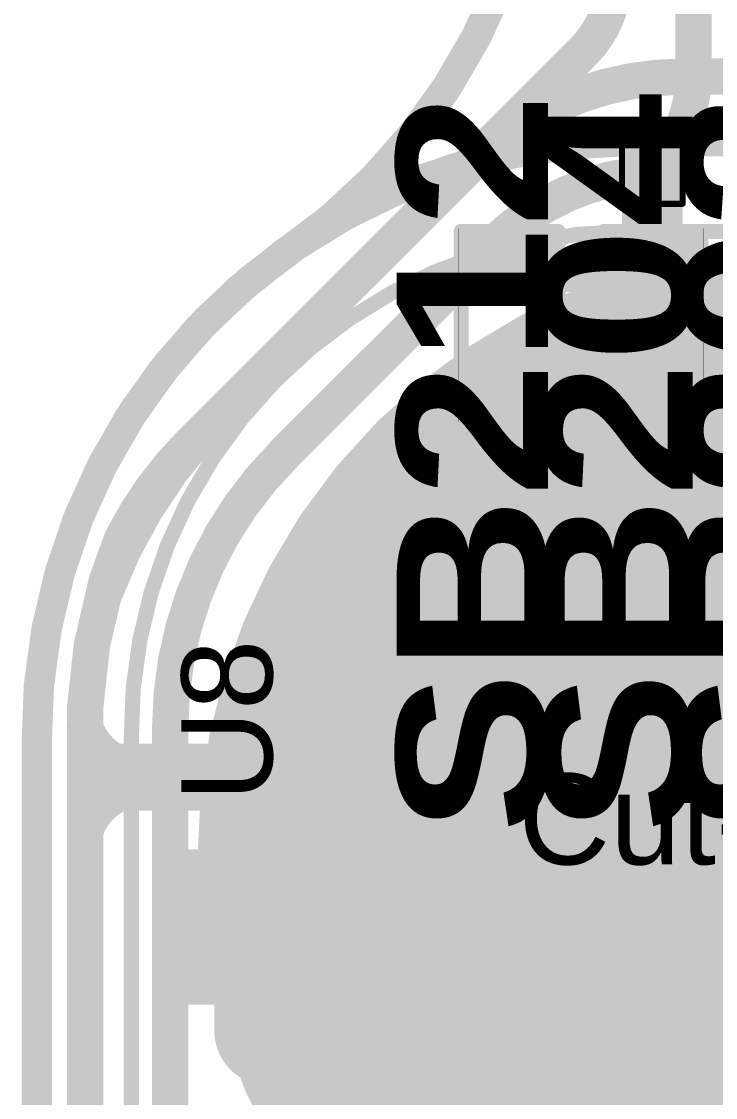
# Model space of a CAD drawing. Header units: inches. Extents: x -17 to 443, y -40 to 218.
# Drawn here: x 179.04 to 184.86, y 21.54 to 30.56 of the extents above; entities that cross this region are included whole.
import ezdxf

# ---------------------------------------------------------------- set-up
doc = ezdxf.new("R2010")
doc.units = ezdxf.units.IN
for name, color, linetype in [('Board Outline', 216, 'Continuous'), ('Bottom Layer', 5, 'Continuous'), ('Bottom Overlay', 54, 'Continuous'), ('Bottom Paste', 16, 'Continuous'), ('Bottom Solder', 6, 'Continuous'), ('Drill Drawing', 1, 'Continuous'), ('Fabrication', 76, 'Continuous'), ('Top Layer', 1, 'Continuous'), ('Top Overlay', 2, 'Continuous'), ('Top Paste', 8, 'Continuous'), ('Top Solder', 216, 'Continuous'), ('Via Holes', 16, 'Continuous')]:
    doc.layers.add(name, color=color, linetype=linetype)
doc.styles.add('Arial', font='', dxfattribs={"height": 0.2})
doc.styles.add('Arial Black_Bold', font='', dxfattribs={"height": 0.2})
doc.styles.get('Arial').set_extended_font_data('Arial')
doc.styles.get('Arial Black_Bold').set_extended_font_data('Arial Black', bold=True)

# ---------------------------------------------------------------- blocks, each defined once
blk = doc.blocks.new('SEMG_PAD_B_22')
at = {"layer": 'Bottom Layer'}
h = blk.add_hatch(color=5, dxfattribs=at)
edge = h.paths.add_edge_path()
edge.add_arc((2.794e-05, -9.98718602), 5.00000016, 0, 360)
at = {"layer": 'Bottom Paste'}
h = blk.add_hatch(color=16, dxfattribs=at)
edge = h.paths.add_edge_path()
edge.add_arc((2.794e-05, -9.98718602), 5.00000016, 0, 360)
at = {"layer": 'Bottom Solder'}
h = blk.add_hatch(color=6, dxfattribs=at)
edge = h.paths.add_edge_path()
edge.add_arc((2.794e-05, -9.98718602), 5.10160016, 0, 360)
at = {"layer": 'Bottom Overlay'}
for points in [[(5.683262699999999, 10.96579468, 0.127, 0.127, 0), (5.683262699999999, -10.96562958, 0.127, 0.127, 0)], [(5.683262699999999, -10.9657134, 0.127, 0.127, -0.4142135623730934), (1.53071576, -15.21263658, 0.127, 0.127, 0)], [(1.53071576, -15.21263658, 0.127, 0.127, 0), (-1.53065988, -15.21263658, 0.127, 0.127, 0)]]:
    blk.add_lwpolyline(points, format="xyseb", dxfattribs=at)
for points in [[(5.6515127, -10.96562958, 0.0635, 0.0635, 1), (5.715012699999999, -10.96562958, 0.0635, 0.0635, 1)], [(5.6515127, -10.9657134, 0.0635, 0.0635, 1), (5.715012699999999, -10.9657134, 0.0635, 0.0635, 1)], [(1.49896576, -15.21263658, 0.0635, 0.0635, 1), (1.56246576, -15.21263658, 0.0635, 0.0635, 1)], [(1.49896576, -15.21263658, 0.0635, 0.0635, 1), (1.56246576, -15.21263658, 0.0635, 0.0635, 1)]]:
    blk.add_lwpolyline(points, format="xyseb", close=True, dxfattribs=at)
blk = doc.blocks.new('S______B______0402_56')
at = {"layer": 'Top Layer'}
for points in [[(-0.6985, -0.3175), (-0.6985, 0.3174999999999999), (-0.2413000000000001, 0.3175), (-0.2412999999999999, -0.3174999999999999)], [(0.2413000000000001, -0.3175), (0.2412999999999999, 0.3174999999999999), (0.6985, 0.3175), (0.6985, -0.3174999999999999)]]:
    blk.add_hatch(color=1, dxfattribs=at).paths.add_polyline_path(points)
at = {"layer": 'Top Paste'}
for points in [[(-0.6985, -0.3175), (-0.6985, 0.3174999999999999), (-0.2413000000000001, 0.3175), (-0.2412999999999999, -0.3174999999999999)], [(0.2413000000000001, -0.3175), (0.2412999999999999, 0.3174999999999999), (0.6985, 0.3175), (0.6985, -0.3174999999999999)]]:
    blk.add_hatch(color=8, dxfattribs=at).paths.add_polyline_path(points)
at = {"layer": 'Top Solder'}
for points in [[(-0.75350116, -0.3725011600000001), (-0.75350116, 0.3725011599999999), (-0.18629884, 0.3725011600000001), (-0.1862988399999999, -0.3725011599999999)], [(0.18629884, -0.3725011600000001), (0.1862988399999999, 0.3725011599999999), (0.75350116, 0.3725011600000001), (0.75350116, -0.3725011599999999)]]:
    blk.add_hatch(color=216, dxfattribs=at).paths.add_polyline_path(points)
at = {"layer": 'Top Overlay'}
for points in [[(0.7874, 0.4064, 0.127, 0.127, 0), (-0.7874, 0.4064, 0.127, 0.127, 0)], [(-0.7874, -0.40639746, 0.127, 0.127, 0), (-0.7874, 0.4064, 0.127, 0.127, 0)], [(0.78740254, -0.40640254, 0.127, 0.127, 0), (0.7874, 0.4064, 0.127, 0.127, 0)], [(0.78740254, -0.40640254, 0.127, 0.127, 0), (-0.7874, -0.40639746, 0.127, 0.127, 0)], [(0.8128, -0.4317974599999999, 0.0032258, 0.0032258, 0), (-0.8128, -0.4317974599999999, 0.0032258, 0.0032258, 0)]]:
    blk.add_lwpolyline(points, format="xyseb", dxfattribs=at)
for points in [[(-0.8191499999999999, 0.4064, 0.0635, 0.0635, 1), (-0.7556499999999999, 0.4064, 0.0635, 0.0635, 1)], [(-0.8191499999999999, 0.4064, 0.0635, 0.0635, 1), (-0.7556499999999999, 0.4064, 0.0635, 0.0635, 1)], [(0.7556499999999999, 0.4064, 0.0635, 0.0635, 1), (0.8191499999999999, 0.4064, 0.0635, 0.0635, 1)], [(0.7556499999999999, 0.4064, 0.0635, 0.0635, 1), (0.8191499999999999, 0.4064, 0.0635, 0.0635, 1)], [(-0.8191499999999999, -0.40639746, 0.0635, 0.0635, 1), (-0.7556499999999999, -0.40639746, 0.0635, 0.0635, 1)], [(-0.8191499999999999, -0.40639746, 0.0635, 0.0635, 1), (-0.7556499999999999, -0.40639746, 0.0635, 0.0635, 1)], [(0.75565254, -0.40640254, 0.0635, 0.0635, 1), (0.8191525399999998, -0.40640254, 0.0635, 0.0635, 1)], [(0.75565254, -0.40640254, 0.0635, 0.0635, 1), (0.8191525399999998, -0.40640254, 0.0635, 0.0635, 1)], [(-0.81360518, -0.4317974599999999, 0.0016129, 0.0016129, 1), (-0.8119948199999999, -0.4317974599999999, 0.0016129, 0.0016129, 1)], [(0.8119948199999999, -0.4317974599999999, 0.0016129, 0.0016129, 1), (0.81360518, -0.4317974599999999, 0.0016129, 0.0016129, 1)]]:
    blk.add_lwpolyline(points, format="xyseb", close=True, dxfattribs=at)
blk = doc.blocks.new('SOT_23_5_81')
at = {"layer": 'Top Layer'}
for points in [[(-1.85000011, 1.25000004), (-0.74999977, 1.25000004), (-0.74999977, 0.65000124), (-1.85000011, 0.65000124)], [(0.74999977, 1.25000004), (1.85000011, 1.25000004), (1.85000011, 0.65000124), (0.74999977, 0.65000124)], [(-1.85000011, 0.2999994), (-0.74999977, 0.2999994), (-0.74999977, -0.2999994), (-1.85000011, -0.2999994)], [(-1.85000011, -0.65000124), (-0.74999977, -0.65000124), (-0.74999977, -1.25000004), (-1.85000011, -1.25000004)], [(0.74999977, -0.65000124), (1.85000011, -0.65000124), (1.85000011, -1.25000004), (0.74999977, -1.25000004)]]:
    blk.add_hatch(color=1, dxfattribs=at).paths.add_polyline_path(points)
at = {"layer": 'Top Paste'}
for points in [[(-1.85000011, 1.25000004), (-0.74999977, 1.25000004), (-0.74999977, 0.65000124), (-1.85000011, 0.65000124)], [(0.74999977, 1.25000004), (1.85000011, 1.25000004), (1.85000011, 0.65000124), (0.74999977, 0.65000124)], [(-1.85000011, 0.2999994), (-0.74999977, 0.2999994), (-0.74999977, -0.2999994), (-1.85000011, -0.2999994)], [(-1.85000011, -0.65000124), (-0.74999977, -0.65000124), (-0.74999977, -1.25000004), (-1.85000011, -1.25000004)], [(0.74999977, -0.65000124), (1.85000011, -0.65000124), (1.85000011, -1.25000004), (0.74999977, -1.25000004)]]:
    blk.add_hatch(color=8, dxfattribs=at).paths.add_polyline_path(points)
at = {"layer": 'Top Solder'}
for points in [[(-1.95160011, 1.35160004), (-0.6483997699999999, 1.35160004), (-0.6483997699999999, 0.54840124), (-1.95160011, 0.54840124)], [(0.6483997699999999, 1.35160004), (1.95160011, 1.35160004), (1.95160011, 0.54840124), (0.6483997699999999, 0.54840124)], [(-1.95160011, 0.4015993999999999), (-0.6483997699999999, 0.4015993999999999), (-0.6483997699999999, -0.4015993999999999), (-1.95160011, -0.4015993999999999)], [(-1.95160011, -0.54840124), (-0.6483997699999999, -0.54840124), (-0.6483997699999999, -1.35160004), (-1.95160011, -1.35160004)], [(0.6483997699999999, -0.54840124), (1.95160011, -0.54840124), (1.95160011, -1.35160004), (0.6483997699999999, -1.35160004)]]:
    blk.add_hatch(color=216, dxfattribs=at).paths.add_polyline_path(points)
at = {"layer": 'Top Overlay'}
for points in [[(-0.87900256, 1.4986, 0.127, 0.127, 0), (-0.87900256, 1.3986002, 0.127, 0.127, 0)], [(-0.87900256, 1.4986, 0.127, 0.127, 0), (0.8735949, 1.4986, 0.127, 0.127, 0)], [(0.8735949, 1.4986, 0.127, 0.127, 0), (0.8735974400000001, 1.3986002, 0.127, 0.127, 0)], [(-2.1336, 1.0668, 0.127, 0.127, 0), (-2.1336, 0.8128, 0.127, 0.127, 0)], [(-2.1336, 1.0668, 0.127, 0.127, 0), (-2.0066, 0.9397999999999999, 0.127, 0.127, 0)], [(-2.0066, 0.9397999999999999, 0.127, 0.127, 0), (-2.1336, 0.8128, 0.127, 0.127, 0)], [(0.88000078, 0.43999912, 0.127, 0.127, 0), (0.8800033199999999, -0.41800018, 0.127, 0.127, 0)], [(-0.87900256, -1.3986002, 0.127, 0.127, 0), (-0.87900256, -1.4986, 0.127, 0.127, 0)], [(0.8735974400000001, -1.3986002, 0.127, 0.127, 0), (0.8735949, -1.4986, 0.127, 0.127, 0)], [(-0.87900256, -1.4986, 0.127, 0.127, 0), (0.8735949, -1.4986, 0.127, 0.127, 0)]]:
    blk.add_lwpolyline(points, format="xyseb", dxfattribs=at)
for points in [[(-0.9107525599999998, 1.4986, 0.0635, 0.0635, 1), (-0.8472525599999999, 1.4986, 0.0635, 0.0635, 1)], [(-0.9107525599999998, 1.4986, 0.0635, 0.0635, 1), (-0.8472525599999999, 1.4986, 0.0635, 0.0635, 1)], [(0.8418448999999999, 1.4986, 0.0635, 0.0635, 1), (0.9053449, 1.4986, 0.0635, 0.0635, 1)], [(0.8418448999999999, 1.4986, 0.0635, 0.0635, 1), (0.9053449, 1.4986, 0.0635, 0.0635, 1)], [(-0.9107525599999998, 1.3986002, 0.0635, 0.0635, 1), (-0.8472525599999999, 1.3986002, 0.0635, 0.0635, 1)], [(0.84184744, 1.3986002, 0.0635, 0.0635, 1), (0.9053474399999999, 1.3986002, 0.0635, 0.0635, 1)], [(-2.16535, 1.0668, 0.0635, 0.0635, 1), (-2.10185, 1.0668, 0.0635, 0.0635, 1)], [(-2.16535, 1.0668, 0.0635, 0.0635, 1), (-2.10185, 1.0668, 0.0635, 0.0635, 1)], [(-2.03835, 0.9397999999999999, 0.0635, 0.0635, 1), (-1.97485, 0.9397999999999999, 0.0635, 0.0635, 1)], [(-2.03835, 0.9397999999999999, 0.0635, 0.0635, 1), (-1.97485, 0.9397999999999999, 0.0635, 0.0635, 1)], [(-2.16535, 0.8128, 0.0635, 0.0635, 1), (-2.10185, 0.8128, 0.0635, 0.0635, 1)], [(-2.16535, 0.8128, 0.0635, 0.0635, 1), (-2.10185, 0.8128, 0.0635, 0.0635, 1)], [(0.84825078, 0.43999912, 0.0635, 0.0635, 1), (0.91175078, 0.43999912, 0.0635, 0.0635, 1)], [(0.8482533200000001, -0.41800018, 0.0635, 0.0635, 1), (0.9117533199999999, -0.41800018, 0.0635, 0.0635, 1)], [(-0.9107525599999998, -1.3986002, 0.0635, 0.0635, 1), (-0.8472525599999999, -1.3986002, 0.0635, 0.0635, 1)], [(0.84184744, -1.3986002, 0.0635, 0.0635, 1), (0.9053474399999999, -1.3986002, 0.0635, 0.0635, 1)], [(-0.9107525599999998, -1.4986, 0.0635, 0.0635, 1), (-0.8472525599999999, -1.4986, 0.0635, 0.0635, 1)], [(-0.9107525599999998, -1.4986, 0.0635, 0.0635, 1), (-0.8472525599999999, -1.4986, 0.0635, 0.0635, 1)], [(0.8418448999999999, -1.4986, 0.0635, 0.0635, 1), (0.9053449, -1.4986, 0.0635, 0.0635, 1)], [(0.8418448999999999, -1.4986, 0.0635, 0.0635, 1), (0.9053449, -1.4986, 0.0635, 0.0635, 1)]]:
    blk.add_lwpolyline(points, format="xyseb", close=True, dxfattribs=at)
blk = doc.blocks.new('S______B______0402_133')
at = {"layer": 'Top Layer'}
for points in [[(-0.6985, -0.3175), (-0.6985, 0.3175), (-0.2412999999999999, 0.3175), (-0.2413, -0.3175)], [(0.2412999999999999, -0.3175), (0.2413, 0.3175), (0.6985, 0.3175), (0.6985, -0.3175)]]:
    blk.add_hatch(color=1, dxfattribs=at).paths.add_polyline_path(points)
at = {"layer": 'Top Paste'}
for points in [[(-0.6985, -0.3175), (-0.6985, 0.3175), (-0.2412999999999999, 0.3175), (-0.2413, -0.3175)], [(0.2412999999999999, -0.3175), (0.2413, 0.3175), (0.6985, 0.3175), (0.6985, -0.3175)]]:
    blk.add_hatch(color=8, dxfattribs=at).paths.add_polyline_path(points)
at = {"layer": 'Top Solder'}
for points in [[(-0.75350116, -0.37250116), (-0.75350116, 0.37250116), (-0.1862988399999999, 0.37250116), (-0.18629884, -0.37250116)], [(0.1862988399999999, -0.37250116), (0.18629884, 0.37250116), (0.75350116, 0.37250116), (0.75350116, -0.37250116)]]:
    blk.add_hatch(color=216, dxfattribs=at).paths.add_polyline_path(points)
at = {"layer": 'Top Overlay'}
for points in [[(-0.7874, 0.4064, 0.127, 0.127, 0), (0.7874, 0.4064, 0.127, 0.127, 0)], [(-0.7874, 0.4064, 0.127, 0.127, 0), (-0.7874, -0.4064, 0.127, 0.127, 0)], [(0.7874, 0.4064, 0.127, 0.127, 0), (0.7874, -0.4064, 0.127, 0.127, 0)], [(-0.7874, -0.4064, 0.127, 0.127, 0), (0.7874, -0.4064, 0.127, 0.127, 0)], [(-0.8128, -0.4318, 0.0032258, 0.0032258, 0), (0.8128, -0.4318, 0.0032258, 0.0032258, 0)]]:
    blk.add_lwpolyline(points, format="xyseb", dxfattribs=at)
for points in [[(-0.8191499999999999, 0.4064, 0.0635, 0.0635, 1), (-0.7556499999999999, 0.4064, 0.0635, 0.0635, 1)], [(-0.8191499999999999, 0.4064, 0.0635, 0.0635, 1), (-0.7556499999999999, 0.4064, 0.0635, 0.0635, 1)], [(0.7556499999999999, 0.4064, 0.0635, 0.0635, 1), (0.8191499999999999, 0.4064, 0.0635, 0.0635, 1)], [(0.7556499999999999, 0.4064, 0.0635, 0.0635, 1), (0.8191499999999999, 0.4064, 0.0635, 0.0635, 1)], [(-0.8191499999999999, -0.4064, 0.0635, 0.0635, 1), (-0.7556499999999999, -0.4064, 0.0635, 0.0635, 1)], [(-0.8191499999999999, -0.4064, 0.0635, 0.0635, 1), (-0.7556499999999999, -0.4064, 0.0635, 0.0635, 1)], [(0.7556499999999999, -0.4064, 0.0635, 0.0635, 1), (0.8191499999999999, -0.4064, 0.0635, 0.0635, 1)], [(0.7556499999999999, -0.4064, 0.0635, 0.0635, 1), (0.8191499999999999, -0.4064, 0.0635, 0.0635, 1)], [(-0.81360518, -0.4318, 0.0016129, 0.0016129, 1), (-0.8119948199999999, -0.4318, 0.0016129, 0.0016129, 1)], [(0.8119948199999999, -0.4318, 0.0016129, 0.0016129, 1), (0.81360518, -0.4318, 0.0016129, 0.0016129, 1)]]:
    blk.add_lwpolyline(points, format="xyseb", close=True, dxfattribs=at)
blk = doc.blocks.new('C___0603_249')
at = {"layer": 'Top Layer'}
for points in [[(-0.3809999999999999, 0.4445), (-0.3809999999999999, -0.4445), (-1.143, -0.4445), (-1.143, 0.4445)], [(1.143, 0.4445), (1.143, -0.4445), (0.3809999999999999, -0.4445), (0.3809999999999999, 0.4445)]]:
    blk.add_hatch(color=1, dxfattribs=at).paths.add_polyline_path(points)
at = {"layer": 'Top Paste'}
for points in [[(-0.3809999999999999, 0.4445), (-0.3809999999999999, -0.4445), (-1.143, -0.4445), (-1.143, 0.4445)], [(1.143, 0.4445), (1.143, -0.4445), (0.3809999999999999, -0.4445), (0.3809999999999999, 0.4445)]]:
    blk.add_hatch(color=8, dxfattribs=at).paths.add_polyline_path(points)
at = {"layer": 'Top Solder'}
for points in [[(-0.3210001199999999, 0.50449988), (-0.3210001199999999, -0.50449988), (-1.20299988, -0.50449988), (-1.20299988, 0.50449988)], [(1.20299988, 0.50449988), (1.20299988, -0.50449988), (0.3210001199999999, -0.50449988), (0.3210001199999999, 0.50449988)]]:
    blk.add_hatch(color=216, dxfattribs=at).paths.add_polyline_path(points)
at = {"layer": 'Top Overlay'}
for points in [[(-0.4571999999999999, 0.5334, 0.127, 0.127, 0), (-1.2446, 0.5334, 0.127, 0.127, 0)], [(-1.2446, -0.5334, 0.127, 0.127, 0), (-1.2446, 0.5334, 0.127, 0.127, 0)], [(1.2446, 0.5334, 0.127, 0.127, 0), (0.4571999999999999, 0.5334, 0.127, 0.127, 0)], [(1.2446, -0.5334, 0.127, 0.127, 0), (1.2446, 0.5334, 0.127, 0.127, 0)], [(-0.4571999999999999, -0.5334, 0.127, 0.127, 0), (-1.2446, -0.5334, 0.127, 0.127, 0)], [(1.2446, -0.5334, 0.127, 0.127, 0), (0.4571999999999999, -0.5334, 0.127, 0.127, 0)]]:
    blk.add_lwpolyline(points, format="xyseb", dxfattribs=at)
for points in [[(-1.27635, 0.5334, 0.0635, 0.0635, 1), (-1.21285, 0.5334, 0.0635, 0.0635, 1)], [(-1.27635, 0.5334, 0.0635, 0.0635, 1), (-1.21285, 0.5334, 0.0635, 0.0635, 1)], [(-0.4889499999999999, 0.5334, 0.0635, 0.0635, 1), (-0.42545, 0.5334, 0.0635, 0.0635, 1)], [(0.42545, 0.5334, 0.0635, 0.0635, 1), (0.4889499999999999, 0.5334, 0.0635, 0.0635, 1)], [(1.21285, 0.5334, 0.0635, 0.0635, 1), (1.27635, 0.5334, 0.0635, 0.0635, 1)], [(1.21285, 0.5334, 0.0635, 0.0635, 1), (1.27635, 0.5334, 0.0635, 0.0635, 1)], [(-1.27635, -0.5334, 0.0635, 0.0635, 1), (-1.21285, -0.5334, 0.0635, 0.0635, 1)], [(-1.27635, -0.5334, 0.0635, 0.0635, 1), (-1.21285, -0.5334, 0.0635, 0.0635, 1)], [(-0.4889499999999999, -0.5334, 0.0635, 0.0635, 1), (-0.42545, -0.5334, 0.0635, 0.0635, 1)], [(0.42545, -0.5334, 0.0635, 0.0635, 1), (0.4889499999999999, -0.5334, 0.0635, 0.0635, 1)], [(1.21285, -0.5334, 0.0635, 0.0635, 1), (1.27635, -0.5334, 0.0635, 0.0635, 1)], [(1.21285, -0.5334, 0.0635, 0.0635, 1), (1.27635, -0.5334, 0.0635, 0.0635, 1)]]:
    blk.add_lwpolyline(points, format="xyseb", close=True, dxfattribs=at)

msp = doc.modelspace()

# ---------------------------------------------------------------- hatches: boundary and pattern name
at = {"layer": 'Bottom Layer'}
h = msp.add_hatch(color=5, dxfattribs=at)
edge = h.paths.add_edge_path()
edge.add_arc((184.33071592, 29.28749794), 0.2999994, 0, 360)
at = {"layer": 'Top Layer'}
h = msp.add_hatch(color=1, dxfattribs=at)
edge = h.paths.add_edge_path()
edge.add_arc((184.33071592, 29.28749794), 0.2999994, 0, 360)
for points in [[(179.69641734, 23.94310934), (182.85495814, 23.94310934), (182.85495814, 24.50404294), (179.69641734, 24.50404294)], [(182.4100365, 22.41749644), (183.3884191, 22.41749644), (183.3884191, 24.17687316), (182.4100365, 24.17687316)]]:
    msp.add_hatch(color=1, dxfattribs=at).paths.add_polyline_path(points)
at = {"layer": 'Via Holes'}
h = msp.add_hatch(color=7, dxfattribs=at)
edge = h.paths.add_edge_path()
edge.add_arc((184.33071592, 29.28749794), 0.1499997, 0, 360)

# ---------------------------------------------------------------- linework, layer by layer
at = {"layer": 'Board Outline'}
for points in [[(183.41629306, 32.79240076, 0.127, 0.127, -0.2500687460615742), (181.24771726, 28.61525138, 0.127, 0.127, 0)], [(179.16851644, 24.50404294, 0.127, 0.127, -0.2441754300213252), (181.24624406, 28.61729608, 0.127, 0.127, 0)], [(179.16835642, 2.64838688, 0.127, 0.127, 0), (179.16851644, 24.50404294, 0.127, 0.127, 0)]]:
    msp.add_lwpolyline(points, format="xyseb", dxfattribs=at)
for points in [[(181.21449406, 28.61729608, 0.0635, 0.0635, 1), (181.27799406, 28.61729608, 0.0635, 0.0635, 1)], [(181.21596726, 28.61525138, 0.0635, 0.0635, 1), (181.27946726, 28.61525138, 0.0635, 0.0635, 1)], [(179.13676644, 24.50404294, 0.0635, 0.0635, 1), (179.20026644, 24.50404294, 0.0635, 0.0635, 1)], [(179.13676644, 24.50404294, 0.0635, 0.0635, 1), (179.20026644, 24.50404294, 0.0635, 0.0635, 1)]]:
    msp.add_lwpolyline(points, format="xyseb", close=True, dxfattribs=at)
at = {"layer": 'Bottom Layer'}
for points in [[(184.67707286, 30.12367864, 0.3048, 0.3048, 0), (184.67707286, 52.65259218, 0.3048, 0.3048, 0)], [(184.01100104, 30.93847, 0.3048, 0.3048, -0.1986519672604135), (183.75093552, 30.30972602, 0.3048, 0.3048, 0)], [(183.10996906, 29.66875956, 0.3048, 0.3048, 0), (183.7503056, 30.3090961, 0.3048, 0.3048, 0)], [(183.75093552, 30.30972602, 0.3048, 0.3048, -0.0002505017111884), (183.7503056, 30.3090961, 0.3048, 0.3048, 0)], [(184.67707286, 30.12367864, 0.3048, 0.3048, -0.1989122940299104), (184.33071592, 29.28749794, 0.3048, 0.3048, 0)], [(180.46053824, 27.01933128, 0.3048, 0.3048, 0), (183.10996906, 29.66875956, 0.3048, 0.3048, 0)], [(183.00739878, 28.699841, 0.3048, 0.3048, -0.1858357032481405), (184.33071592, 29.28749794, 0.3048, 0.3048, 0)], [(181.24002868, 26.9324709, 0.3048, 0.3048, 0), (183.00739878, 28.699841, 0.3048, 0.3048, 0)], [(179.89237326, 26.23688174, 0.3048, 0.3048, -0.07877396736360434), (180.46000484, 27.01879788, 0.3048, 0.3048, 0)], [(180.46000484, 27.01879788, 0.3048, 0.3048, -6.112010334763618e-05), (180.46053824, 27.01933128, 0.3048, 0.3048, 0)], [(180.28778776, 24.63184304, 0.3048, 0.3048, -0.1989795431283382), (181.24002868, 26.92990804, 0.3048, 0.3048, 0)], [(179.75601336, 25.86770036, 0.3048, 0.3048, 0), (179.88371694, 26.2197342, 0.3048, 0.3048, 0)], [(179.88371694, 26.21973674, 0.3048, 0.3048, 0), (179.88372202, 26.21974944, 0.3048, 0.3048, 0)], [(179.88371694, 26.2197342, 0.3048, 0.3048, 0), (179.88371948, 26.21974182, 0.3048, 0.3048, 0)], [(179.88371694, 26.2197342, 0.3048, 0.3048, 0), (179.88371694, 26.21973674, 0.3048, 0.3048, 0)], [(179.88372456, 26.21974944, 0.3048, 0.3048, -0.00155508119086942), (179.89237326, 26.23688174, 0.3048, 0.3048, 0)], [(179.63141366, 25.33132856, 0.3048, 0.3048, 0), (179.75601336, 25.86770036, 0.3048, 0.3048, 0)], [(179.57490374, 24.81259452, 0.3048, 0.3048, 0), (179.63141366, 25.33132856, 0.3048, 0.3048, 0)], [(179.57490374, 16.76696672, 0.3048, 0.3048, 0), (179.57490374, 24.81259452, 0.3048, 0.3048, 0)], [(180.28778776, 24.63184304, 0.3048, 0.3048, 0), (180.2877903, 24.63008282, 0.3048, 0.3048, 0)], [(180.2877903, 19.22759426, 0.3048, 0.3048, 0), (180.2877903, 24.63008282, 0.3048, 0.3048, 0)]]:
    msp.add_lwpolyline(points, format="xyseb", dxfattribs=at)
for points in [[(183.6741056, 30.3090961, 0.1524, 0.1524, 1), (183.8265056, 30.3090961, 0.1524, 0.1524, 1)], [(183.6741056, 30.3090961, 0.1524, 0.1524, 1), (183.8265056, 30.3090961, 0.1524, 0.1524, 1)], [(183.67473552, 30.30972602, 0.1524, 0.1524, 1), (183.82713552, 30.30972602, 0.1524, 0.1524, 1)], [(183.67473552, 30.30972602, 0.1524, 0.1524, 1), (183.82713552, 30.30972602, 0.1524, 0.1524, 1)], [(184.60087286, 30.12367864, 0.1524, 0.1524, 1), (184.75327286, 30.12367864, 0.1524, 0.1524, 1)], [(184.60087286, 30.12367864, 0.1524, 0.1524, 1), (184.75327286, 30.12367864, 0.1524, 0.1524, 1)], [(183.03376906, 29.66875956, 0.1524, 0.1524, 1), (183.18616906, 29.66875956, 0.1524, 0.1524, 1)], [(183.03376906, 29.66875956, 0.1524, 0.1524, 1), (183.18616906, 29.66875956, 0.1524, 0.1524, 1)], [(184.25451592, 29.28749794, 0.1524, 0.1524, 1), (184.40691592, 29.28749794, 0.1524, 0.1524, 1)], [(184.25451592, 29.28749794, 0.1524, 0.1524, 1), (184.40691592, 29.28749794, 0.1524, 0.1524, 1)], [(182.93119878, 28.699841, 0.1524, 0.1524, 1), (183.08359878, 28.699841, 0.1524, 0.1524, 1)], [(182.93119878, 28.699841, 0.1524, 0.1524, 1), (183.08359878, 28.699841, 0.1524, 0.1524, 1)], [(180.38380484, 27.01879788, 0.1524, 0.1524, 1), (180.53620484, 27.01879788, 0.1524, 0.1524, 1)], [(180.38380484, 27.01879788, 0.1524, 0.1524, 1), (180.53620484, 27.01879788, 0.1524, 0.1524, 1)], [(180.38433824, 27.01933128, 0.1524, 0.1524, 1), (180.53673824, 27.01933128, 0.1524, 0.1524, 1)], [(180.38433824, 27.01933128, 0.1524, 0.1524, 1), (180.53673824, 27.01933128, 0.1524, 0.1524, 1)], [(181.16382868, 26.9324709, 0.1524, 0.1524, 1), (181.31622868, 26.9324709, 0.1524, 0.1524, 1)], [(181.16382868, 26.92990804, 0.1524, 0.1524, 1), (181.31622868, 26.92990804, 0.1524, 0.1524, 1)], [(179.80751694, 26.21973674, 0.1524, 0.1524, 1), (179.95991694, 26.21973674, 0.1524, 0.1524, 1)], [(179.80751694, 26.21973674, 0.1524, 0.1524, 1), (179.95991694, 26.21973674, 0.1524, 0.1524, 1)], [(179.80751694, 26.2197342, 0.1524, 0.1524, 1), (179.95991694, 26.2197342, 0.1524, 0.1524, 1)], [(179.80751694, 26.2197342, 0.1524, 0.1524, 1), (179.95991694, 26.2197342, 0.1524, 0.1524, 1)], [(179.80751694, 26.2197342, 0.1524, 0.1524, 1), (179.95991694, 26.2197342, 0.1524, 0.1524, 1)], [(179.80751948, 26.21974182, 0.1524, 0.1524, 1), (179.95991948, 26.21974182, 0.1524, 0.1524, 1)], [(179.80752202, 26.21974944, 0.1524, 0.1524, 1), (179.95992202, 26.21974944, 0.1524, 0.1524, 1)], [(179.80752456, 26.21974944, 0.1524, 0.1524, 1), (179.95992456, 26.21974944, 0.1524, 0.1524, 1)], [(179.81617326, 26.23688174, 0.1524, 0.1524, 1), (179.96857326, 26.23688174, 0.1524, 0.1524, 1)], [(179.81617326, 26.23688174, 0.1524, 0.1524, 1), (179.96857326, 26.23688174, 0.1524, 0.1524, 1)], [(179.67981336, 25.86770036, 0.1524, 0.1524, 1), (179.83221336, 25.86770036, 0.1524, 0.1524, 1)], [(179.67981336, 25.86770036, 0.1524, 0.1524, 1), (179.83221336, 25.86770036, 0.1524, 0.1524, 1)], [(179.55521366, 25.33132856, 0.1524, 0.1524, 1), (179.70761366, 25.33132856, 0.1524, 0.1524, 1)], [(179.55521366, 25.33132856, 0.1524, 0.1524, 1), (179.70761366, 25.33132856, 0.1524, 0.1524, 1)], [(179.49870374, 24.81259452, 0.1524, 0.1524, 1), (179.65110374, 24.81259452, 0.1524, 0.1524, 1)], [(179.49870374, 24.81259452, 0.1524, 0.1524, 1), (179.65110374, 24.81259452, 0.1524, 0.1524, 1)], [(180.21158776, 24.63184304, 0.1524, 0.1524, 1), (180.36398776, 24.63184304, 0.1524, 0.1524, 1)], [(180.21158776, 24.63184304, 0.1524, 0.1524, 1), (180.36398776, 24.63184304, 0.1524, 0.1524, 1)], [(180.2115903, 24.63008282, 0.1524, 0.1524, 1), (180.3639903, 24.63008282, 0.1524, 0.1524, 1)], [(180.2115903, 24.63008282, 0.1524, 0.1524, 1), (180.3639903, 24.63008282, 0.1524, 0.1524, 1)]]:
    msp.add_lwpolyline(points, format="xyseb", close=True, dxfattribs=at)
at = {"layer": 'Drill Drawing'}
for points in [[(184.07671592, 29.54149794, 0.0508, 0.0508, 0), (184.58471592, 29.54149794, 0.0508, 0.0508, 0)], [(184.07671592, 29.03349794, 0.0508, 0.0508, 0), (184.07671592, 29.54149794, 0.0508, 0.0508, 0)], [(184.58471592, 29.03349794, 0.0508, 0.0508, 0), (184.58471592, 29.54149794, 0.0508, 0.0508, 0)], [(184.07671592, 29.03349794, 0.0508, 0.0508, 0), (184.58471592, 29.03349794, 0.0508, 0.0508, 0)]]:
    msp.add_lwpolyline(points, format="xyseb", dxfattribs=at)
for points in [[(184.06401592, 29.54149794, 0.0254, 0.0254, 1), (184.08941592, 29.54149794, 0.0254, 0.0254, 1)], [(184.06401592, 29.54149794, 0.0254, 0.0254, 1), (184.08941592, 29.54149794, 0.0254, 0.0254, 1)], [(184.57201592, 29.54149794, 0.0254, 0.0254, 1), (184.59741592, 29.54149794, 0.0254, 0.0254, 1)], [(184.57201592, 29.54149794, 0.0254, 0.0254, 1), (184.59741592, 29.54149794, 0.0254, 0.0254, 1)], [(184.06401592, 29.03349794, 0.0254, 0.0254, 1), (184.08941592, 29.03349794, 0.0254, 0.0254, 1)], [(184.06401592, 29.03349794, 0.0254, 0.0254, 1), (184.08941592, 29.03349794, 0.0254, 0.0254, 1)], [(184.57201592, 29.03349794, 0.0254, 0.0254, 1), (184.59741592, 29.03349794, 0.0254, 0.0254, 1)], [(184.57201592, 29.03349794, 0.0254, 0.0254, 1), (184.59741592, 29.03349794, 0.0254, 0.0254, 1)]]:
    msp.add_lwpolyline(points, format="xyseb", close=True, dxfattribs=at)
at = {"layer": 'Fabrication'}
for points in [[(183.41629306, 32.79240076, 0.254, 0.254, -0.2500687460615742), (181.24771726, 28.61525138, 0.254, 0.254, 0)], [(179.16832086, 24.50397436, 0.254, 0.254, -0.414213562373093), (184.11182888, 29.55983674, 0.254, 0.254, 0)], [(181.2388552, 28.61523868, 0.254, 0.254, -0.1546127337349249), (184.1074677, 29.5596056, 0.254, 0.254, 0)], [(184.1074677, 29.5596056, 0.254, 0.254, 0), (187.18682146, 29.5596056, 0.254, 0.254, 0)], [(184.11182888, 29.55983674, 0.254, 0.254, 0), (187.19118264, 29.55983674, 0.254, 0.254, 0)], [(179.16851644, 24.50404294, 0.254, 0.254, -0.2441754300213252), (181.24624406, 28.61729608, 0.254, 0.254, 0)], [(179.16835642, 2.64838688, 0.254, 0.254, 0), (179.16851644, 24.50404294, 0.254, 0.254, 0)]]:
    msp.add_lwpolyline(points, format="xyseb", dxfattribs=at)
for points in [[(184.0439677, 29.5596056, 0.127, 0.127, 1), (184.1709677, 29.5596056, 0.127, 0.127, 1)], [(184.0439677, 29.5596056, 0.127, 0.127, 1), (184.1709677, 29.5596056, 0.127, 0.127, 1)], [(184.04832888, 29.55983674, 0.127, 0.127, 1), (184.17532888, 29.55983674, 0.127, 0.127, 1)], [(184.04832888, 29.55983674, 0.127, 0.127, 1), (184.17532888, 29.55983674, 0.127, 0.127, 1)], [(181.1753552, 28.61523868, 0.127, 0.127, 1), (181.3023552, 28.61523868, 0.127, 0.127, 1)], [(181.18274406, 28.61729608, 0.127, 0.127, 1), (181.30974406, 28.61729608, 0.127, 0.127, 1)], [(181.18421726, 28.61525138, 0.127, 0.127, 1), (181.31121726, 28.61525138, 0.127, 0.127, 1)], [(190.64527784, 23.57619872, 0.254, 0.254, 1), (180.64527752, 23.57619872, 0.254, 0.254, 1)], [(179.10482086, 24.50397436, 0.127, 0.127, 1), (179.23182086, 24.50397436, 0.127, 0.127, 1)], [(179.10501644, 24.50404294, 0.127, 0.127, 1), (179.23201644, 24.50404294, 0.127, 0.127, 1)], [(179.10501644, 24.50404294, 0.127, 0.127, 1), (179.23201644, 24.50404294, 0.127, 0.127, 1)], [(180.58177752, 23.57619872, 0.127, 0.127, 1), (180.70877752, 23.57619872, 0.127, 0.127, 1)]]:
    msp.add_lwpolyline(points, format="xyseb", close=True, dxfattribs=at)
at = {"layer": 'Top Layer'}
for points in [[(182.79755668, 29.35634972, 0.3048, 0.3048, -0.198912367379658), (184.59360846, 30.10029794, 0.3048, 0.3048, 0)], [(184.59360846, 30.10029794, 0.3048, 0.3048, 0), (187.45890372, 30.10029794, 0.3048, 0.3048, 0)], [(184.33071592, 28.56029848, 0.508, 0.508, 0), (184.33071592, 29.28749794, 0.508, 0.508, 0)], [(180.55248624, 27.11127928, 0.3048, 0.3048, 0), (182.79755668, 29.35634972, 0.3048, 0.3048, 0)], [(183.1344445, 28.48409848, 0.3809999999999999, 0.3809999999999999, 0), (184.33071592, 28.48409848, 0.3809999999999999, 0.3809999999999999, 0)], [(183.1344445, 23.39190648, 0.508, 0.508, 0), (183.1344445, 27.4958175, 0.508, 0.508, 0)], [(183.08459954, 27.41866246, 0.3048, 0.3048, 0), (183.08459954, 27.54429848, 0.3048, 0.3048, 0)], [(184.33071592, 27.54429848, 0.3048, 0.3048, -0.1989123479952574), (185.04438734, 25.82134282, 0.3048, 0.3048, 0)], [(179.7313779, 25.75161982, 0.3048, 0.3048, -0.09433977142784497), (180.5524837, 27.11127674, 0.3048, 0.3048, 0)], [(179.63545226, 25.34871486, 0.3048, 0.3048, 0), (179.72075308, 25.71592266, 0.3048, 0.3048, 0)], [(179.72075308, 25.71592266, 0.3048, 0.3048, 0), (179.72109852, 25.71740094, 0.3048, 0.3048, 0)], [(179.72109852, 25.71740094, 0.3048, 0.3048, -0.02933062316996695), (179.7313779, 25.75161982, 0.3048, 0.3048, 0)], [(183.13334976, 25.05978986, 0.508, 0.508, 0), (183.13334976, 25.52091924, 0.508, 0.508, 0)], [(179.57668428, 24.82893688, 0.3048, 0.3048, 0), (179.62949342, 25.31371112, 0.3048, 0.3048, 0)], [(179.62949342, 25.31371112, 0.3048, 0.3048, -0.02914813596146702), (179.63545226, 25.34871486, 0.3048, 0.3048, 0)], [(183.13334976, 25.05978986, 0.508, 0.508, -0.4142135623730951), (182.31256908, 24.23900918, 0.508, 0.508, 0)], [(179.57489358, 24.79593212, 0.3048, 0.3048, -0.02713053692275998), (179.57668682, 24.82893688, 0.3048, 0.3048, 0)], [(179.57489358, 24.557863, 0.3048, 0.3048, 0), (179.57489358, 24.79716402, 0.3048, 0.3048, 0)], [(179.57489358, 24.6403622, 0.3048, 0.3048, 0), (179.57489358, 24.79593212, 0.3048, 0.3048, 0)], [(179.57489358, 24.6403622, 0.3048, 0.3048, -0.002711856999951044), (179.57300128, 24.64573684, 0.3048, 0.3048, 0)], [(179.57489358, 24.557863, 0.3048, 0.3048, 0), (179.57489358, 24.6403622, 0.3048, 0.3048, 0)], [(179.8250023, 24.3524913, 0.3048, 0.3048, -0.1879201885850134), (179.57489358, 24.6403622, 0.3048, 0.3048, 0)], [(179.57489358, 24.557863, 0.3048, 0.3048, -0.001001811079604092), (179.57487072, 24.55941494, 0.3048, 0.3048, 0)], [(179.57489358, 24.55786046, 0.3048, 0.3048, 0), (179.57489358, 24.557863, 0.3048, 0.3048, 0)], [(179.57489358, 23.84043746, 0.3048, 0.3048, 0), (179.57489358, 24.55786046, 0.3048, 0.3048, 0)], [(179.9620988, 24.17687824, 0.3048, 0.3048, -0.409476215934279), (179.57489358, 24.55786046, 0.3048, 0.3048, 0)], [(183.05715484, 24.55861738, 0.3048, 0.3048, -0.001001811079603981), (183.05713198, 24.55706544, 0.3048, 0.3048, 0)], [(183.05713198, 24.5570629, 0.3048, 0.3048, 0), (183.05713198, 24.55706544, 0.3048, 0.3048, 0)], [(183.05713198, 23.94835698, 0.3048, 0.3048, 0), (183.05713198, 24.5570629, 0.3048, 0.3048, 0)], [(181.3737292, 24.21244332, 0.508, 0.508, 0), (181.83485858, 24.21244332, 0.508, 0.508, 0)], [(181.83485858, 24.21244332, 0.508, 0.508, -0.07400152211037532), (182.07385988, 24.1768757, 0.508, 0.508, 0)], [(182.12628294, 24.23900918, 0.508, 0.508, 0), (182.31256908, 24.23900918, 0.508, 0.508, 0)], [(182.07385988, 24.1768757, 0.508, 0.508, -0.3300938599748834), (182.65563926, 23.39166264, 0.508, 0.508, 0)], [(179.5748377, 16.76696672, 0.3048, 0.3048, 0), (179.57489104, 24.14272032, 0.3048, 0.3048, 0)], [(179.8556982, 24.12371858, 0.3048, 0.3048, 0), (180.10008938, 24.1840385, 0.3048, 0.3048, 0)], [(180.10009192, 24.1840385, 0.3048, 0.3048, 0), (181.27568774, 24.1768757, 0.3048, 0.3048, 0)], [(181.27568774, 24.1768757, 0.3048, 0.3048, 0), (182.07385988, 24.1768757, 0.3048, 0.3048, 0)], [(182.07385988, 24.1768757, 0.3048, 0.3048, 0), (182.5577248, 24.1768757, 0.3048, 0.3048, 0)], [(182.53193618, 24.18324094, 0.3048, 0.3048, 0), (182.5577248, 24.1768757, 0.3048, 0.3048, 0)], [(182.5577248, 24.1768757, 0.3048, 0.3048, 0), (182.63858062, 24.1768757, 0.3048, 0.3048, 0)], [(182.5577248, 24.1768757, 0.3048, 0.3048, 0), (182.77632736, 24.12292102, 0.3048, 0.3048, 0)], [(182.66398062, 24.1768757, 0.3048, 0.3048, -0.269513567605686), (183.05713198, 23.94835698, 0.3048, 0.3048, 0)], [(179.57829718, 23.77967304, 0.3048, 0.3048, -0.190729243625743), (179.8302982, 24.07291858, 0.3048, 0.3048, 0)], [(182.77632736, 24.12292102, 0.3048, 0.3048, -0.1907292436257429), (183.02832838, 23.82967548, 0.3048, 0.3048, 0)], [(183.05713198, 23.8396399, 0.3048, 0.3048, 0), (183.05713198, 23.94835698, 0.3048, 0.3048, 0)], [(183.05713198, 23.94835698, 0.3048, 0.3048, -0.1301684832040122), (183.1164359, 23.72442042, 0.3048, 0.3048, 0)], [(182.65563926, 23.2053765, 0.508, 0.508, 0), (182.65563926, 23.39166264, 0.508, 0.508, 0)], [(183.1344445, 23.39190648, 0.508, 0.508, -0.4142135623730951), (182.7100359, 22.96749788, 0.508, 0.508, 0)], [(180.81003462, 22.09679858, 0.3048, 0.3048, 0), (180.81003462, 22.96749788, 0.3048, 0.3048, 0)], [(181.1208341, 21.7859991, 0.3048, 0.3048, -0.4142135623730951), (180.81003462, 22.09679858, 0.3048, 0.3048, 0)], [(181.1208341, 21.7859991, 0.3048, 0.3048, 0), (184.10458988, 21.7859991, 0.3048, 0.3048, 0)]]:
    msp.add_lwpolyline(points, format="xyseb", dxfattribs=at)
for points in [[(184.51740846, 30.10029794, 0.1524, 0.1524, 1), (184.66980846, 30.10029794, 0.1524, 0.1524, 1)], [(184.51740846, 30.10029794, 0.1524, 0.1524, 1), (184.66980846, 30.10029794, 0.1524, 0.1524, 1)], [(184.20371592, 29.28749794, 0.254, 0.254, 1), (184.45771592, 29.28749794, 0.254, 0.254, 1)], [(182.72135668, 29.35634972, 0.1524, 0.1524, 1), (182.87375668, 29.35634972, 0.1524, 0.1524, 1)], [(182.72135668, 29.35634972, 0.1524, 0.1524, 1), (182.87375668, 29.35634972, 0.1524, 0.1524, 1)], [(184.20371592, 28.56029848, 0.254, 0.254, 1), (184.45771592, 28.56029848, 0.254, 0.254, 1)], [(183.0391945, 28.48409848, 0.1905, 0.1905, 1), (183.2296945, 28.48409848, 0.1905, 0.1905, 1)], [(184.23546592, 28.48409848, 0.1905, 0.1905, 1), (184.42596592, 28.48409848, 0.1905, 0.1905, 1)], [(183.0074445, 27.4958175, 0.254, 0.254, 1), (183.2614445, 27.4958175, 0.254, 0.254, 1)], [(183.00839954, 27.54429848, 0.1524, 0.1524, 1), (183.16079954, 27.54429848, 0.1524, 0.1524, 1)], [(184.25451592, 27.54429848, 0.1524, 0.1524, 1), (184.40691592, 27.54429848, 0.1524, 0.1524, 1)], [(183.00839954, 27.41866246, 0.1524, 0.1524, 1), (183.16079954, 27.41866246, 0.1524, 0.1524, 1)], [(180.4762837, 27.11127674, 0.1524, 0.1524, 1), (180.6286837, 27.11127674, 0.1524, 0.1524, 1)], [(180.47628624, 27.11127928, 0.1524, 0.1524, 1), (180.62868624, 27.11127928, 0.1524, 0.1524, 1)], [(179.64455308, 25.71592266, 0.1524, 0.1524, 1), (179.79695308, 25.71592266, 0.1524, 0.1524, 1)], [(179.64455308, 25.71592266, 0.1524, 0.1524, 1), (179.79695308, 25.71592266, 0.1524, 0.1524, 1)], [(179.64489852, 25.71740094, 0.1524, 0.1524, 1), (179.79729852, 25.71740094, 0.1524, 0.1524, 1)], [(179.64489852, 25.71740094, 0.1524, 0.1524, 1), (179.79729852, 25.71740094, 0.1524, 0.1524, 1)], [(179.6551779, 25.75161982, 0.1524, 0.1524, 1), (179.8075779, 25.75161982, 0.1524, 0.1524, 1)], [(179.6551779, 25.75161982, 0.1524, 0.1524, 1), (179.8075779, 25.75161982, 0.1524, 0.1524, 1)], [(183.00634976, 25.52091924, 0.254, 0.254, 1), (183.26034976, 25.52091924, 0.254, 0.254, 1)], [(179.55329342, 25.31371112, 0.1524, 0.1524, 1), (179.70569342, 25.31371112, 0.1524, 0.1524, 1)], [(179.55329342, 25.31371112, 0.1524, 0.1524, 1), (179.70569342, 25.31371112, 0.1524, 0.1524, 1)], [(179.55925226, 25.34871486, 0.1524, 0.1524, 1), (179.71165226, 25.34871486, 0.1524, 0.1524, 1)], [(179.55925226, 25.34871486, 0.1524, 0.1524, 1), (179.71165226, 25.34871486, 0.1524, 0.1524, 1)], [(183.00634976, 25.05978986, 0.254, 0.254, 1), (183.26034976, 25.05978986, 0.254, 0.254, 1)], [(183.00634976, 25.05978986, 0.254, 0.254, 1), (183.26034976, 25.05978986, 0.254, 0.254, 1)], [(179.49869358, 24.79716402, 0.1524, 0.1524, 1), (179.65109358, 24.79716402, 0.1524, 0.1524, 1)], [(179.49869358, 24.79593212, 0.1524, 0.1524, 1), (179.65109358, 24.79593212, 0.1524, 0.1524, 1)], [(179.49869358, 24.79593212, 0.1524, 0.1524, 1), (179.65109358, 24.79593212, 0.1524, 0.1524, 1)], [(179.50048428, 24.82893688, 0.1524, 0.1524, 1), (179.65288428, 24.82893688, 0.1524, 0.1524, 1)], [(179.50048682, 24.82893688, 0.1524, 0.1524, 1), (179.65288682, 24.82893688, 0.1524, 0.1524, 1)], [(179.49680128, 24.64573684, 0.1524, 0.1524, 1), (179.64920128, 24.64573684, 0.1524, 0.1524, 1)], [(179.49869358, 24.6403622, 0.1524, 0.1524, 1), (179.65109358, 24.6403622, 0.1524, 0.1524, 1)], [(179.49869358, 24.6403622, 0.1524, 0.1524, 1), (179.65109358, 24.6403622, 0.1524, 0.1524, 1)], [(179.49869358, 24.6403622, 0.1524, 0.1524, 1), (179.65109358, 24.6403622, 0.1524, 0.1524, 1)], [(179.49869358, 24.6403622, 0.1524, 0.1524, 1), (179.65109358, 24.6403622, 0.1524, 0.1524, 1)], [(179.49867072, 24.55941494, 0.1524, 0.1524, 1), (179.65107072, 24.55941494, 0.1524, 0.1524, 1)], [(179.49869358, 24.557863, 0.1524, 0.1524, 1), (179.65109358, 24.557863, 0.1524, 0.1524, 1)], [(179.49869358, 24.557863, 0.1524, 0.1524, 1), (179.65109358, 24.557863, 0.1524, 0.1524, 1)], [(179.49869358, 24.557863, 0.1524, 0.1524, 1), (179.65109358, 24.557863, 0.1524, 0.1524, 1)], [(179.49869358, 24.557863, 0.1524, 0.1524, 1), (179.65109358, 24.557863, 0.1524, 0.1524, 1)], [(179.49869358, 24.55786046, 0.1524, 0.1524, 1), (179.65109358, 24.55786046, 0.1524, 0.1524, 1)], [(179.49869358, 24.55786046, 0.1524, 0.1524, 1), (179.65109358, 24.55786046, 0.1524, 0.1524, 1)], [(179.49869358, 24.55786046, 0.1524, 0.1524, 1), (179.65109358, 24.55786046, 0.1524, 0.1524, 1)], [(182.98093198, 24.55706544, 0.1524, 0.1524, 1), (183.13333198, 24.55706544, 0.1524, 0.1524, 1)], [(182.98093198, 24.55706544, 0.1524, 0.1524, 1), (183.13333198, 24.55706544, 0.1524, 0.1524, 1)], [(182.98093198, 24.5570629, 0.1524, 0.1524, 1), (183.13333198, 24.5570629, 0.1524, 0.1524, 1)], [(182.98093198, 24.5570629, 0.1524, 0.1524, 1), (183.13333198, 24.5570629, 0.1524, 0.1524, 1)], [(182.98095484, 24.55861738, 0.1524, 0.1524, 1), (183.13335484, 24.55861738, 0.1524, 0.1524, 1)], [(179.7488023, 24.3524913, 0.1524, 0.1524, 1), (179.9012023, 24.3524913, 0.1524, 0.1524, 1)], [(181.2467292, 24.21244332, 0.254, 0.254, 1), (181.5007292, 24.21244332, 0.254, 0.254, 1)], [(181.70785858, 24.21244332, 0.254, 0.254, 1), (181.96185858, 24.21244332, 0.254, 0.254, 1)], [(181.70785858, 24.21244332, 0.254, 0.254, 1), (181.96185858, 24.21244332, 0.254, 0.254, 1)], [(181.99928294, 24.23900918, 0.254, 0.254, 1), (182.25328294, 24.23900918, 0.254, 0.254, 1)], [(182.18556908, 24.23900918, 0.254, 0.254, 1), (182.43956908, 24.23900918, 0.254, 0.254, 1)], [(182.18556908, 24.23900918, 0.254, 0.254, 1), (182.43956908, 24.23900918, 0.254, 0.254, 1)], [(181.94685988, 24.1768757, 0.254, 0.254, 1), (182.20085988, 24.1768757, 0.254, 0.254, 1)], [(181.94685988, 24.1768757, 0.254, 0.254, 1), (182.20085988, 24.1768757, 0.254, 0.254, 1)], [(179.49869104, 24.14272032, 0.1524, 0.1524, 1), (179.65109104, 24.14272032, 0.1524, 0.1524, 1)], [(179.8858988, 24.17687824, 0.1524, 0.1524, 1), (180.0382988, 24.17687824, 0.1524, 0.1524, 1)], [(180.02388938, 24.1840385, 0.1524, 0.1524, 1), (180.17628938, 24.1840385, 0.1524, 0.1524, 1)], [(180.02389192, 24.1840385, 0.1524, 0.1524, 1), (180.17629192, 24.1840385, 0.1524, 0.1524, 1)], [(181.19948774, 24.1768757, 0.1524, 0.1524, 1), (181.35188774, 24.1768757, 0.1524, 0.1524, 1)], [(181.19948774, 24.1768757, 0.1524, 0.1524, 1), (181.35188774, 24.1768757, 0.1524, 0.1524, 1)], [(181.99765988, 24.1768757, 0.1524, 0.1524, 1), (182.15005988, 24.1768757, 0.1524, 0.1524, 1)], [(181.99765988, 24.1768757, 0.1524, 0.1524, 1), (182.15005988, 24.1768757, 0.1524, 0.1524, 1)], [(182.45573618, 24.18324094, 0.1524, 0.1524, 1), (182.60813618, 24.18324094, 0.1524, 0.1524, 1)], [(182.4815248, 24.1768757, 0.1524, 0.1524, 1), (182.6339248, 24.1768757, 0.1524, 0.1524, 1)], [(182.4815248, 24.1768757, 0.1524, 0.1524, 1), (182.6339248, 24.1768757, 0.1524, 0.1524, 1)], [(182.4815248, 24.1768757, 0.1524, 0.1524, 1), (182.6339248, 24.1768757, 0.1524, 0.1524, 1)], [(182.4815248, 24.1768757, 0.1524, 0.1524, 1), (182.6339248, 24.1768757, 0.1524, 0.1524, 1)], [(182.56238062, 24.1768757, 0.1524, 0.1524, 1), (182.71478062, 24.1768757, 0.1524, 0.1524, 1)], [(182.58778062, 24.1768757, 0.1524, 0.1524, 1), (182.74018062, 24.1768757, 0.1524, 0.1524, 1)], [(179.7540982, 24.07291858, 0.1524, 0.1524, 1), (179.9064982, 24.07291858, 0.1524, 0.1524, 1)], [(179.7794982, 24.12371858, 0.1524, 0.1524, 1), (179.9318982, 24.12371858, 0.1524, 0.1524, 1)], [(182.70012736, 24.12292102, 0.1524, 0.1524, 1), (182.85252736, 24.12292102, 0.1524, 0.1524, 1)], [(182.70012736, 24.12292102, 0.1524, 0.1524, 1), (182.85252736, 24.12292102, 0.1524, 0.1524, 1)], [(182.98093198, 23.94835698, 0.1524, 0.1524, 1), (183.13333198, 23.94835698, 0.1524, 0.1524, 1)], [(182.98093198, 23.94835698, 0.1524, 0.1524, 1), (183.13333198, 23.94835698, 0.1524, 0.1524, 1)], [(182.98093198, 23.94835698, 0.1524, 0.1524, 1), (183.13333198, 23.94835698, 0.1524, 0.1524, 1)], [(182.98093198, 23.94835698, 0.1524, 0.1524, 1), (183.13333198, 23.94835698, 0.1524, 0.1524, 1)], [(179.49869358, 23.84043746, 0.1524, 0.1524, 1), (179.65109358, 23.84043746, 0.1524, 0.1524, 1)], [(179.50209718, 23.77967304, 0.1524, 0.1524, 1), (179.65449718, 23.77967304, 0.1524, 0.1524, 1)], [(182.95212838, 23.82967548, 0.1524, 0.1524, 1), (183.10452838, 23.82967548, 0.1524, 0.1524, 1)], [(182.98093198, 23.8396399, 0.1524, 0.1524, 1), (183.13333198, 23.8396399, 0.1524, 0.1524, 1)], [(183.0402359, 23.72442042, 0.1524, 0.1524, 1), (183.1926359, 23.72442042, 0.1524, 0.1524, 1)], [(182.52863926, 23.39166264, 0.254, 0.254, 1), (182.78263926, 23.39166264, 0.254, 0.254, 1)], [(182.52863926, 23.39166264, 0.254, 0.254, 1), (182.78263926, 23.39166264, 0.254, 0.254, 1)], [(183.0074445, 23.39190648, 0.254, 0.254, 1), (183.2614445, 23.39190648, 0.254, 0.254, 1)], [(183.0074445, 23.39190648, 0.254, 0.254, 1), (183.2614445, 23.39190648, 0.254, 0.254, 1)], [(182.52863926, 23.2053765, 0.254, 0.254, 1), (182.78263926, 23.2053765, 0.254, 0.254, 1)], [(182.5830359, 22.96749788, 0.254, 0.254, 1), (182.8370359, 22.96749788, 0.254, 0.254, 1)], [(180.73383462, 22.96749788, 0.1524, 0.1524, 1), (180.88623462, 22.96749788, 0.1524, 0.1524, 1)], [(180.73383462, 22.09679858, 0.1524, 0.1524, 1), (180.88623462, 22.09679858, 0.1524, 0.1524, 1)], [(180.73383462, 22.09679858, 0.1524, 0.1524, 1), (180.88623462, 22.09679858, 0.1524, 0.1524, 1)], [(181.0446341, 21.7859991, 0.1524, 0.1524, 1), (181.1970341, 21.7859991, 0.1524, 0.1524, 1)], [(181.0446341, 21.7859991, 0.1524, 0.1524, 1), (181.1970341, 21.7859991, 0.1524, 0.1524, 1)], [(184.02838988, 21.7859991, 0.1524, 0.1524, 1), (184.18078988, 21.7859991, 0.1524, 0.1524, 1)]]:
    msp.add_lwpolyline(points, format="xyseb", close=True, dxfattribs=at)

# ---------------------------------------------------------------- block references
for name, p, rotation in [('SEMG_PAD_B_22', (185.64530562, 13.5890127), 180), ('S______B______0402_56', (183.1344445, 28.01419848), 270), ('S______B______0402_133', (184.33071592, 28.01419594), 90), ('SOT_23_5_81', (181.76003526, 21.66749794), 90), ('C___0603_249', (184.10458988, 21.0239991), 270)]:
    msp.add_blockref(name, p, dxfattribs=dict(rotation=rotation))

# ---------------------------------------------------------------- texts
at = {"layer": 'Fabrication', "style": 'Arial'}
msp.add_text('Cut-out', height=0.7619999999999999, dxfattribs=at).set_placement((183.20836612, 23.49126112))
at = {"layer": 'Top Overlay'}
for s, height, style, p in [('SB212', 1.27, 'Arial Black_Bold', (183.45597548, 23.7530767)), ('SB204', 1.27, 'Arial Black_Bold', (184.66893724, 23.7530767)), ('SB203', 1.27, 'Arial Black_Bold', (185.84851832, 23.7530767)), ('U8', 0.7619999999999999, 'Arial', (181.1444688, 24.01727988))]:
    msp.add_text(s, height=height, rotation=90, dxfattribs=dict(at, style=style)).set_placement(p)

doc.saveas('drawing.dxf')
